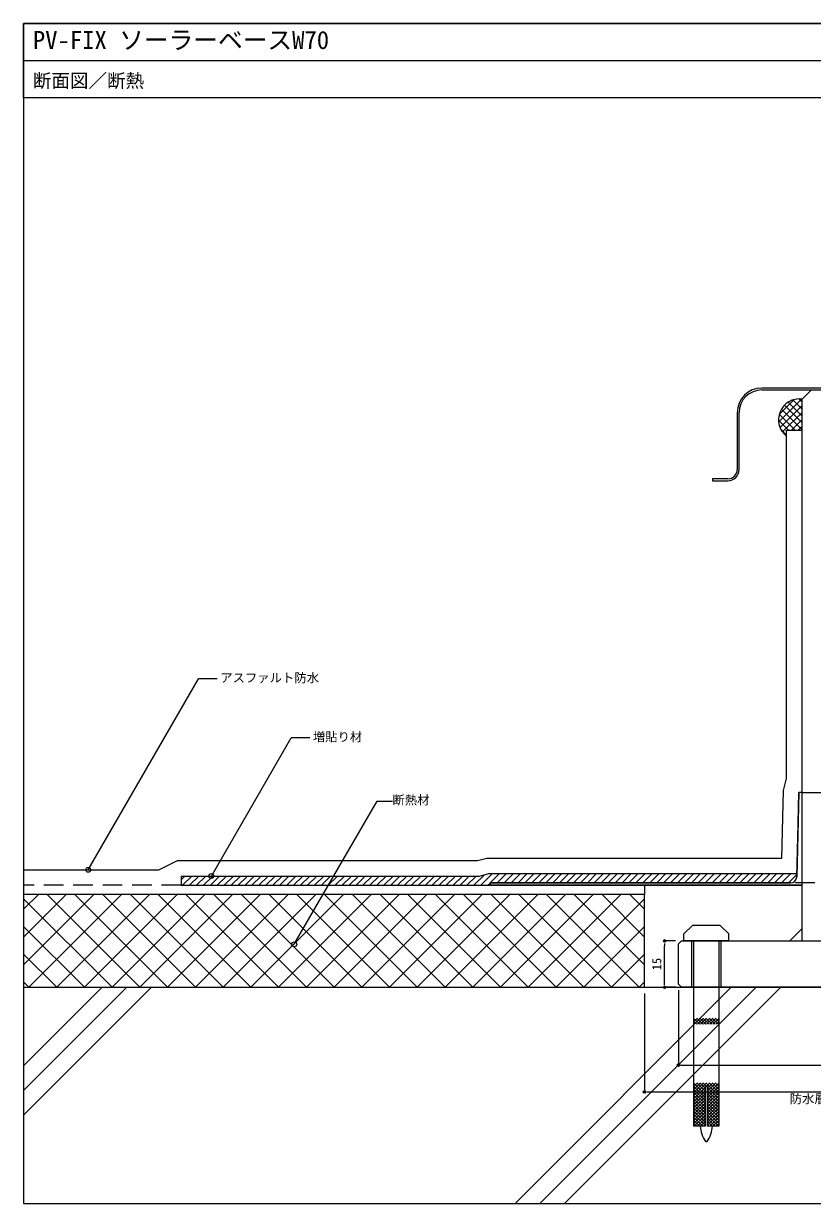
# Model space of a CAD drawing. Units: millimetres, scale not verified. Extents: x -276 to 276, y -191 to 191.
# Drawn here: x -276 to -20.7, y -191 to 191 of the extents above; entities that cross this region are included whole.
import ezdxf
from ezdxf.enums import TextEntityAlignment as Align

# ---------------------------------------------------------------- set-up
doc = ezdxf.new("R2010")
doc.units = ezdxf.units.MM
doc.header["$LTSCALE"] = 0.5
doc.linetypes.add('USER1', pattern=[19.05, 12.7, -6.35])
for name, color, linetype, lineweight in [('0-0_0', 7, 'Continuous', 18), ('0-1_WAKU', 7, 'Continuous', 18), ('0-3_KUTAI', 3, 'Continuous', 18), ('0-4_BOUSUI', 1, 'Continuous', 18), ('0-5_MOJI', 7, 'Continuous', 18), ('0-6_HATCH', 9, 'Continuous', 18), ('0-7_sunpo', 7, 'Continuous', 18), ('0-8_KANAMONO_SCREW', 4, 'Continuous', 18), ('0-A_pv', 4, 'Continuous', 18), ('0-C_dannnetu', 6, 'Continuous', 18)]:
    doc.layers.add(name, color=color, linetype=linetype, lineweight=lineweight)
doc.layers.add('0-D_kanamono-h', color=7, linetype='Continuous')
doc.styles.add('ＭＳ ゴシック', font='')
doc.styles.get('ＭＳ ゴシック').set_extended_font_data('MS Gothic')

# ---------------------------------------------------------------- blocks, each defined once
blk = doc.blocks.new('_Dot')
at = {"layer": '0-0_0'}
for p, q in [((-0.5, 0), (-1, 0)), ((0.25, 0), (-0.25, 0))]:
    blk.add_line(p, q, dxfattribs=at)
blk.add_circle((0, 0), 0.25, dxfattribs=at)

msp = doc.modelspace()

# ---------------------------------------------------------------- linework, layer by layer
at = {"layer": '0-0_0'}
msp.add_line((-276, 179), (276, 179), dxfattribs=at)
at = {"layer": '0-1_WAKU'}
for points in [[(-276, -191), (276, -191), (276, 191), (-276, 191)], [(276, 167), (-276, 167), (-276, 191), (276, 191)]]:
    msp.add_lwpolyline(points, close=True, dxfattribs=at)
at = {"layer": '0-3_KUTAI'}
msp.add_line((-276, -121), (276, -121), dxfattribs=at)
at = {"layer": '0-4_BOUSUI'}
for p, q in [((-29, 59.4), (-24, 59.4)), ((-225, -85), (-225, -88))]:
    msp.add_line(p, q, dxfattribs=at)
at = {"layer": '0-4_BOUSUI', "linetype": 'USER1'}
msp.add_line((-225, -88), (-276, -88), dxfattribs=at)
at = {"layer": '0-4_BOUSUI'}
for points in [[(-276, -83), (-232.1803, -83), (-226.1803, -80), (-129.0483, -80), (-126.0483, -79.2), (-30.5818, -79.2), (-30.0338, -57.2804), (-29, -53.4221), (-29, 59.4)], [(-225, -85), (-128.3931, -85), (-125.3931, -84.2), (-25.7052, -84.2)], [(-225, -88), (-75, -88), (-75, -91)]]:
    msp.add_lwpolyline(points, dxfattribs=at)
msp.add_arc((-24.9137, 62.7391), 6.7233, 82.18903, 232.57124, dxfattribs=at)
at = {"layer": '0-5_MOJI'}
for p, q in [((-255.0624, -83), (-219.3546, -21.1522)), ((-213.3546, -21.1522), (-219.3546, -21.1522)), ((-215.213, -85), (-189.3818, -40.259)), ((-183.3818, -40.259), (-189.3818, -40.259))]:
    msp.add_line(p, q, dxfattribs=at)
msp.add_lwpolyline([(-188.381, -107.1156), (-161.5955, -60.7217), (-156.5955, -60.7217)], dxfattribs=at)
for centre in [(-255.0624, -83), (-215.213, -85), (-188.381, -107.1156)]:
    msp.add_circle(centre, 0.8, dxfattribs=at)
at = {"layer": '0-6_HATCH'}
for p, q in [((-31.5965, 62.0015), (-24.1762, 69.4218)), ((-31.5965, 62.0015), (-24.1762, 69.4218)), ((-31.5965, 62.0015), (-24.1762, 69.4218)), ((-31.4237, 64.4193), (-26.594, 69.249)), ((-31.4237, 64.4193), (-26.594, 69.249)), ((-31.4237, 64.4193), (-26.594, 69.249)), ((-24, 66.1752), (-26.9662, 69.1414)), ((-24, 66.1752), (-26.9662, 69.1414)), ((-24, 66.1752), (-26.9662, 69.1414)), ((-24, 68.4203), (-25.0409, 69.4612)), ((-24, 68.4203), (-25.0409, 69.4612)), ((-24, 68.4203), (-25.0409, 69.4612)), ((-31.1432, 60.2097), (-24, 67.3529)), ((-31.1432, 60.2097), (-24, 67.3529)), ((-31.1432, 60.2097), (-24, 67.3529)), ((-24, 59.44), (-30.7085, 66.1485)), ((-24, 59.44), (-30.7085, 66.1485)), ((-24, 59.44), (-30.7085, 66.1485)), ((-30.3394, 58.7685), (-24, 65.1078)), ((-30.3394, 58.7685), (-24, 65.1078)), ((-30.3394, 58.7685), (-24, 65.1078)), ((-24, 61.6851), (-29.7374, 67.4225)), ((-24, 61.6851), (-29.7374, 67.4225)), ((-24, 61.6851), (-29.7374, 67.4225)), ((-24, 63.9302), (-28.4975, 68.4276)), ((-24, 63.9302), (-28.4975, 68.4276)), ((-24, 63.9302), (-28.4975, 68.4276)), ((-28.4501, 59.4), (-31.6353, 62.5852)), ((-28.4501, 59.4), (-31.6353, 62.5852)), ((-28.4501, 59.4), (-31.6353, 62.5852)), ((-26.205, 59.4), (-31.3812, 64.5762)), ((-26.205, 59.4), (-31.3812, 64.5762)), ((-26.205, 59.4), (-31.3812, 64.5762)), ((-27.4628, 59.4), (-24, 62.8628)), ((-27.4628, 59.4), (-24, 62.8628)), ((-27.4628, 59.4), (-24, 62.8628)), ((-29, 57.7048), (-30.8178, 59.5226)), ((-29, 57.7048), (-30.8178, 59.5226)), ((-29, 57.7048), (-30.8178, 59.5226)), ((-29.2564, 57.6064), (-29, 57.8628)), ((-29.2564, 57.6064), (-29, 57.8628)), ((-29.2564, 57.6064), (-29, 57.8628)), ((-25.2177, 59.4), (-24, 60.6177)), ((-25.2177, 59.4), (-24, 60.6177)), ((-25.2177, 59.4), (-24, 60.6177)), ((-225, -86.2356), (-223.7644, -85)), ((-224.5194, -88), (-221.5194, -85)), ((-222.2743, -88), (-219.2743, -85)), ((-220.0292, -88), (-217.0292, -85)), ((-217.7842, -88), (-214.7842, -85)), ((-215.5391, -88), (-212.5391, -85)), ((-213.294, -88), (-210.294, -85)), ((-211.049, -88), (-208.049, -85)), ((-208.8039, -88), (-205.8039, -85)), ((-206.5588, -88), (-203.5588, -85)), ((-204.3138, -88), (-201.3138, -85)), ((-202.0687, -88), (-199.0687, -85)), ((-199.8236, -88), (-196.8236, -85)), ((-197.5786, -88), (-194.5786, -85)), ((-195.3335, -88), (-192.3335, -85)), ((-193.0885, -88), (-190.0885, -85)), ((-190.8434, -88), (-187.8434, -85)), ((-188.5983, -88), (-185.5983, -85)), ((-186.3533, -88), (-183.3533, -85)), ((-184.1082, -88), (-181.1082, -85)), ((-181.8631, -88), (-178.8631, -85)), ((-179.6181, -88), (-176.6181, -85)), ((-177.373, -88), (-174.373, -85)), ((-175.1279, -88), (-172.1279, -85)), ((-172.8829, -88), (-169.8829, -85)), ((-170.6378, -88), (-167.6378, -85)), ((-168.3927, -88), (-165.3927, -85)), ((-166.1477, -88), (-163.1477, -85)), ((-163.9026, -88), (-160.9026, -85)), ((-161.6576, -88), (-158.6576, -85)), ((-159.4125, -88), (-156.4125, -85)), ((-157.1674, -88), (-154.1674, -85)), ((-154.9224, -88), (-151.9224, -85)), ((-152.6773, -88), (-149.6773, -85)), ((-150.4322, -88), (-147.4322, -85)), ((-148.1872, -88), (-145.1872, -85)), ((-145.9421, -88), (-142.9421, -85)), ((-143.697, -88), (-140.697, -85)), ((-141.452, -88), (-138.452, -85)), ((-139.2069, -88), (-136.2069, -85)), ((-136.9619, -88), (-133.9619, -85)), ((-134.7168, -88), (-131.7168, -85)), ((-132.4717, -88), (-129.4717, -85)), ((-130.2267, -88), (-126.8025, -84.5758)), ((-127.9816, -88), (-124.1816, -84.2)), ((-125.7365, -88), (-125, -87.2635)), ((-124.9365, -87.2), (-121.9365, -84.2)), ((-122.6915, -87.2), (-119.6915, -84.2)), ((-120.4464, -87.2), (-117.4464, -84.2)), ((-118.2013, -87.2), (-115.2013, -84.2)), ((-115.9563, -87.2), (-112.9563, -84.2)), ((-113.7112, -87.2), (-110.7112, -84.2)), ((-111.4661, -87.2), (-108.4661, -84.2)), ((-109.2211, -87.2), (-106.2211, -84.2)), ((-106.976, -87.2), (-103.976, -84.2)), ((-104.731, -87.2), (-101.731, -84.2)), ((-102.4859, -87.2), (-99.4859, -84.2)), ((-100.2408, -87.2), (-97.2408, -84.2)), ((-97.9958, -87.2), (-94.9958, -84.2)), ((-95.7507, -87.2), (-92.7507, -84.2)), ((-93.5056, -87.2), (-90.5056, -84.2)), ((-91.2606, -87.2), (-88.2606, -84.2)), ((-89.0155, -87.2), (-86.0155, -84.2)), ((-86.7704, -87.2), (-83.7704, -84.2)), ((-84.5254, -87.2), (-81.5254, -84.2)), ((-82.2803, -87.2), (-79.2803, -84.2)), ((-80.0353, -87.2), (-77.0353, -84.2)), ((-77.7902, -87.2), (-74.7902, -84.2)), ((-75.5451, -87.2), (-72.5451, -84.2)), ((-73.3001, -87.2), (-70.3001, -84.2)), ((-71.055, -87.2), (-68.055, -84.2)), ((-68.8099, -87.2), (-65.8099, -84.2)), ((-66.5649, -87.2), (-63.5649, -84.2)), ((-64.3198, -87.2), (-61.3198, -84.2)), ((-62.0747, -87.2), (-59.0747, -84.2)), ((-59.8297, -87.2), (-56.8297, -84.2)), ((-57.5846, -87.2), (-54.5846, -84.2)), ((-55.3395, -87.2), (-52.3395, -84.2)), ((-53.0945, -87.2), (-50.0945, -84.2)), ((-50.8494, -87.2), (-47.8494, -84.2)), ((-48.6044, -87.2), (-45.6044, -84.2)), ((-46.3593, -87.2), (-43.3593, -84.2)), ((-44.1142, -87.2), (-41.1142, -84.2)), ((-41.8692, -87.2), (-38.8692, -84.2)), ((-39.6241, -87.2), (-36.6241, -84.2)), ((-37.379, -87.2), (-34.379, -84.2)), ((-35.134, -87.2), (-32.134, -84.2)), ((-32.8889, -87.2), (-29.8889, -84.2)), ((-30.6438, -87.2), (-27.6438, -84.2)), ((-28.3988, -87.2), (-25.7131, -84.5143)), ((-276, -95.7828), (-271.2172, -91)), ((-276, -104.7631), (-262.2369, -91)), ((-276, -113.7433), (-253.2567, -91)), ((-274.2764, -121), (-244.2764, -91)), ((-238.3554, -121), (-268.3554, -91)), ((-265.2962, -121), (-235.2962, -91)), ((-229.3751, -121), (-259.3751, -91)), ((-256.3159, -121), (-226.3159, -91)), ((-220.3949, -121), (-250.3949, -91)), ((-247.3356, -121), (-217.3356, -91)), ((-211.4146, -121), (-241.4146, -91)), ((-238.3554, -121), (-208.3554, -91)), ((-202.4344, -121), (-232.4344, -91)), ((-229.3751, -121), (-199.3751, -91)), ((-193.4541, -121), (-223.4541, -91)), ((-220.3949, -121), (-190.3949, -91)), ((-184.4739, -121), (-214.4739, -91)), ((-211.4146, -121), (-181.4146, -91)), ((-175.4936, -121), (-205.4936, -91)), ((-202.4344, -121), (-172.4344, -91)), ((-166.5133, -121), (-196.5133, -91)), ((-193.4541, -121), (-163.4541, -91)), ((-157.5331, -121), (-187.5331, -91)), ((-184.4739, -121), (-154.4739, -91)), ((-148.5528, -121), (-178.5528, -91)), ((-175.4936, -121), (-145.4936, -91)), ((-139.5726, -121), (-169.5726, -91)), ((-166.5133, -121), (-136.5133, -91)), ((-130.5923, -121), (-160.5923, -91)), ((-157.5331, -121), (-127.5331, -91)), ((-121.6121, -121), (-151.6121, -91)), ((-148.5528, -121), (-118.5528, -91)), ((-112.6318, -121), (-142.6318, -91)), ((-139.5726, -121), (-109.5726, -91)), ((-103.6515, -121), (-133.6515, -91)), ((-130.5923, -121), (-100.5923, -91)), ((-94.6713, -121), (-124.6713, -91)), ((-121.6121, -121), (-91.6121, -91)), ((-85.691, -121), (-115.691, -91)), ((-112.6318, -121), (-82.6318, -91)), ((-76.7108, -121), (-106.7108, -91)), ((-75, -113.7305), (-97.7305, -91)), ((-75, -104.7503), (-88.7503, -91)), ((-75, -95.77), (-79.77, -91)), ((-247.3356, -121), (-276, -92.3356)), ((-103.6515, -121), (-75, -92.3485)), ((-256.3159, -121), (-276, -101.3159)), ((-94.6713, -121), (-75, -101.3287)), ((-265.2962, -121), (-276, -110.2962)), ((-85.691, -121), (-75, -110.309)), ((-274.2764, -121), (-276, -119.2764)), ((-276, -146.441), (-250.559, -121)), ((-276, -154.441), (-242.559, -121)), ((-276, -162.441), (-234.559, -121)), ((-116.9122, -191), (-46.9122, -121)), ((-108.9122, -191), (-38.9122, -121)), ((-100.9122, -191), (-30.9122, -121)), ((-76.7108, -121), (-75, -119.2892))]:
    msp.add_line(p, q, dxfattribs=at)
at = {"layer": '0-7_sunpo'}
for p, q in [((-65, -106), (-68.4931, -106)), ((-68.4931, -119.4), (-68.4931, -107.6)), ((-65, -121), (-68.4931, -121)), ((-64, -122), (-64, -146.2249)), ((-75, -123), (-75, -154.901)), ((-62.4, -146.2249), (62.4, -146.2249)), ((-73.4, -154.901), (73.4, -154.901))]:
    msp.add_line(p, q, dxfattribs=at)
at = {"layer": '0-8_KANAMONO_SCREW'}
for p, q in [((-59.5, -101), (-62.25, -103.75)), ((-50.5, -101), (-59.5, -101)), ((-50.5, -101), (-47.75, -103.75)), ((-62.25, -106), (-62.25, -103.75)), ((-47.75, -106), (-62.25, -106)), ((-47.75, -106), (-47.75, -103.75)), ((-55, -171), (-55.25, -171)), ((-55, -171), (-54.75, -171))]:
    msp.add_line(p, q, dxfattribs=at)
msp.add_lwpolyline([(-51, -106), (-51, -166), (-54.6, -166), (-54.6, -153.2), (-55.4, -153.2), (-55.4, -166), (-59, -166), (-59, -106)], dxfattribs=at)
for centre, start, end in [((-46.7535, -165.2623), 184.12624, 214.03138), ((-63.2464, -165.2623), 325.96862, 355.87376)]:
    msp.add_arc(centre, 10.2524, start, end, dxfattribs=at)
at = {"layer": '0-A_pv'}
for p, q in [((-45, 65), (-45, 46.6)), ((-44.4, 46.6), (-44.4, 65)), ((-28, -106), (-24, -102)), ((-59.75, -106), (-59.75, -121)), ((-50.25, -106), (-50.25, -121))]:
    msp.add_line(p, q, dxfattribs=at)
at = {"layer": '0-A_pv', "linetype": 'USER1'}
for p, q in [((-24, -58), (-1.25, -58)), ((27.7309, -87.2), (-27.7309, -87.2))]:
    msp.add_line(p, q, dxfattribs=at)
at = {"layer": '0-A_pv'}
for points in [[(-37, 72.4), (-6, 72.4), (-6, 73), (-37, 73)], [(-24, -106), (-24, 69.4), (-21, 72.4)], [(-48, 43.6), (-53, 43.6), (-53, 43), (-48, 43)], [(-25.7315, -85.25), (-25.3002, -68), (-25.0502, -58)], [(-24, -58), (-25.0502, -58), (-25.7315, -85.25)], [(-24, -88), (-125, -88), (-125, -87.2), (-27.7309, -87.2)], [(-27.7309, -87.2), (-125, -87.2), (-125, -88), (-24, -88)], [(0, -121), (-63, -121), (-64, -120), (-64, -107), (-63, -106), (0, -106)]]:
    msp.add_lwpolyline(points, dxfattribs=at)
for centre, radius, start, end in [((-37, 65), 8, 90, 180), ((-37, 65), 7.4, 90, 180), ((-48, 46.6), 3.6, 270, 360), ((-48, 46.6), 3, 270, 0), ((-27.7309, -85.2), 2, 270, 358.5679), ((-27.7309, -85.2), 2, 270, 358.5679)]:
    msp.add_arc(centre, radius, start, end, dxfattribs=at)
at = {"layer": '0-C_dannnetu'}
msp.add_lwpolyline([(-75, -121), (-75, -91), (-276, -91)], dxfattribs=at)
at = {"layer": '0-D_kanamono-h'}
for p, q in [((-59.106, -131), (-57.106, -133)), ((-56.894, -131), (-58.894, -133)), ((-58.106, -131), (-56.106, -133)), ((-55.894, -131), (-57.894, -133)), ((-57.106, -131), (-55.106, -133)), ((-54.894, -131), (-56.894, -133)), ((-56.106, -131), (-54.106, -133)), ((-53.894, -131), (-55.894, -133)), ((-55.106, -131), (-53.106, -133)), ((-52.894, -131), (-54.894, -133)), ((-54.106, -131), (-52.106, -133)), ((-51.894, -131), (-53.894, -133)), ((-53.106, -131), (-51.106, -133)), ((-50.894, -131), (-52.894, -133)), ((-52.106, -131), (-51, -132.106)), ((-51, -132.106), (-51.894, -133)), ((-59.106, -152), (-55.4, -155.706)), ((-54.894, -152), (-59, -156.106)), ((-55.894, -152), (-59, -155.106)), ((-56.894, -152), (-59, -154.106)), ((-57.894, -152), (-59, -153.106)), ((-58.106, -152), (-55.4, -154.706)), ((-57.106, -152), (-55.4, -153.706)), ((-56.106, -152), (-54.906, -153.2)), ((-55.106, -152), (-51, -156.106)), ((-53.894, -152), (-55.094, -153.2)), ((-50.894, -152), (-54.6, -155.706)), ((-51.894, -152), (-54.6, -154.706)), ((-52.894, -152), (-54.6, -153.706)), ((-54.106, -152), (-51, -155.106)), ((-53.106, -152), (-51, -154.106)), ((-52.106, -152), (-51, -153.106)), ((-59, -153.106), (-55.4, -156.706)), ((-55.4, -153.506), (-59, -157.106)), ((-59, -154.106), (-55.4, -157.706)), ((-55.4, -154.506), (-59, -158.106)), ((-59, -155.106), (-55.4, -158.706)), ((-55.4, -155.506), (-59, -159.106)), ((-59, -156.106), (-55.4, -159.706)), ((-55.4, -156.506), (-59, -160.106)), ((-51, -153.106), (-54.6, -156.706)), ((-54.6, -153.506), (-51, -157.106)), ((-51, -154.106), (-54.6, -157.706)), ((-54.6, -154.506), (-51, -158.106)), ((-51, -155.106), (-54.6, -158.706)), ((-54.6, -155.506), (-51, -159.106)), ((-51, -156.106), (-54.6, -159.706)), ((-54.6, -156.506), (-51, -160.106)), ((-59, -157.106), (-55.4, -160.706)), ((-55.4, -157.506), (-59, -161.106)), ((-59, -158.106), (-55.4, -161.706)), ((-55.4, -158.506), (-59, -162.106)), ((-59, -159.106), (-55.4, -162.706)), ((-55.4, -159.506), (-59, -163.106)), ((-59, -160.106), (-55.4, -163.706)), ((-51, -157.106), (-54.6, -160.706)), ((-54.6, -157.506), (-51, -161.106)), ((-51, -158.106), (-54.6, -161.706)), ((-54.6, -158.506), (-51, -162.106)), ((-51, -159.106), (-54.6, -162.706)), ((-54.6, -159.506), (-51, -163.106)), ((-51, -160.106), (-54.6, -163.706)), ((-55.4, -160.506), (-59, -164.106)), ((-59, -161.106), (-55.4, -164.706)), ((-55.4, -161.506), (-59, -165.106)), ((-59, -162.106), (-55.4, -165.706)), ((-59, -163.106), (-56.106, -166)), ((-59, -164.106), (-57.106, -166)), ((-55.4, -162.506), (-58.894, -166)), ((-55.4, -163.506), (-57.894, -166)), ((-54.6, -160.506), (-51, -164.106)), ((-51, -161.106), (-54.6, -164.706)), ((-54.6, -161.506), (-51, -165.106)), ((-51, -162.106), (-54.6, -165.706)), ((-54.6, -162.506), (-51.106, -166)), ((-54.6, -163.506), (-52.106, -166)), ((-51, -163.106), (-53.894, -166)), ((-51, -164.106), (-52.894, -166)), ((-59, -165.106), (-58.106, -166)), ((-55.4, -164.506), (-56.894, -166)), ((-55.4, -165.506), (-55.894, -166)), ((-54.6, -164.506), (-53.106, -166)), ((-54.6, -165.506), (-54.106, -166)), ((-51, -165.106), (-51.894, -166))]:
    msp.add_line(p, q, dxfattribs=at)
msp.add_lwpolyline([(-57.894, -131), (-59, -132.106), (-58.106, -133)], dxfattribs=at)

# ---------------------------------------------------------------- block references
at = {"layer": '0-7_sunpo', "xscale": 1.6, "yscale": 1.6}
for p, rotation in [((-68.4931, -106), 90), ((-68.4931, -121), 270), ((-64, -146.2249), 180), ((-75, -154.901), 180)]:
    msp.add_blockref('_Dot', p, dxfattribs=dict(at, rotation=rotation))

# ---------------------------------------------------------------- texts
at = {"layer": '0-1_WAKU', "style": 'ＭＳ ゴシック'}
for s, height, p in [('PV-FIX ソーラーベースW70', 5.865, (-273, 181)), ('断面図／断熱', 4.399, (-273, 169))]:
    msp.add_text(s, height=height, dxfattribs=at).set_placement(p, align=Align.BOTTOM_LEFT)
at = {"layer": '0-5_MOJI', "style": 'ＭＳ ゴシック'}
for s, p in [('アスファルト防水', (-212.3546, -23.1522)), ('増貼り材', (-182.3818, -42.259)), ('断熱材', (-156.5955, -62.7217))]:
    msp.add_text(s, height=2.933, dxfattribs=at).set_placement(p, align=Align.BOTTOM_LEFT)
at = {"layer": '0-7_sunpo', "style": 'ＭＳ ゴシック'}
msp.add_text('15', height=2.933, rotation=90, dxfattribs=at).set_placement((-68.6931, -115.5), align=Align.BOTTOM_LEFT)
msp.add_text('防水層・断熱材切抜き 150x150', height=2.933, dxfattribs=at).set_placement((-28, -159.4462), align=Align.BOTTOM_LEFT)

doc.saveas('drawing.dxf')
